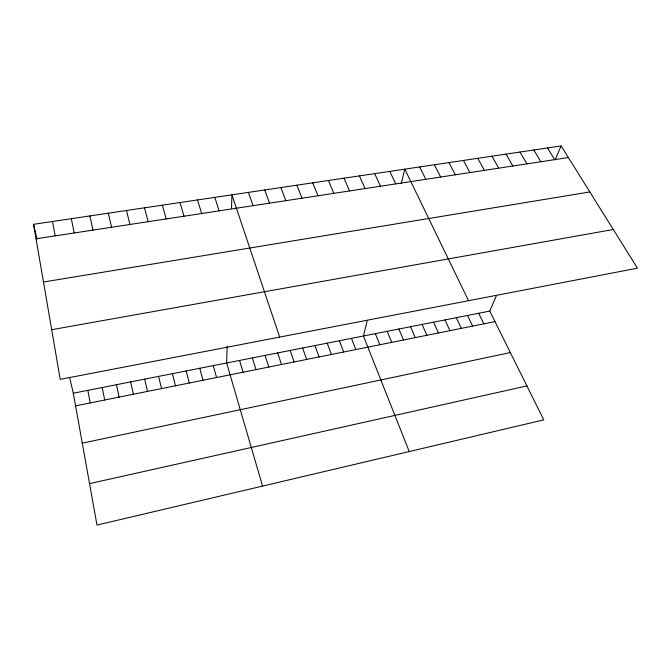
<?xml version="1.0" encoding="UTF-8"?>
<svg xmlns="http://www.w3.org/2000/svg" width="671" height="671" viewBox="0 0 671 671"><rect width="100%" height="100%" fill="white"/><g stroke="black" fill="none" stroke-linecap="round" stroke-linejoin="round"><path stroke-width="1.01" d="M227.167 346.244L226.639 362.977L262.571 486.081M231.503 208.538L231.94 194.833L279.673 337.094M367.121 321.157L363.439 336.003L409.226 451.549M401.224 183.628L404.814 169.151L468.534 300.709M69.851 378.503L73.315 393.214L96.985 525.066L543.762 419.878L489.771 311.084L496.179 296.255M555.093 159.891L561.115 145.934L33.55 224.299L60.231 379.367L637.45 268.165L561.115 145.934M89.545 483.623L526.911 385.926M82.281 443.145L510.354 352.552M75.588 405.854L494.997 321.61M73.315 393.214L489.771 311.084M51.684 329.704L613.294 229.49M43.481 282.03L589.851 191.94M36.041 238.801L568.371 157.542M547.528 147.947L554.682 159.631M533.822 149.985L540.868 161.745M520 152.04L526.936 163.867M506.043 154.112L512.879 166.014M491.969 156.2L498.696 168.178M477.769 158.314L484.387 170.367M463.443 160.444L469.943 172.564M448.983 162.592L455.366 174.796M434.397 164.756L440.662 177.035M419.669 166.945L425.817 179.3M478.691 313.273L483.85 323.858M467.528 315.471L472.619 326.106M389.817 171.373L395.722 183.896M456.288 317.693L461.304 328.379M444.965 319.924L449.914 330.669M374.686 173.621L380.457 186.228M433.567 322.172L438.44 332.975M359.413 175.894L365.058 188.576M422.084 324.437L426.89 335.29M410.526 326.718L415.257 337.63M344.005 178.184L349.507 190.95M398.884 329.008L403.531 339.987M328.446 180.491L333.814 193.349M387.15 331.323L391.73 342.353M375.341 333.655L379.836 344.743M312.736 182.831L317.97 195.764M296.884 185.179L301.975 198.205M351.453 338.36L355.789 349.574M339.383 340.742L343.636 352.015M280.881 187.561L285.821 200.671M327.222 343.141L331.39 354.473M264.718 189.96L269.516 203.162M314.976 345.557L319.06 356.947M248.413 192.384L253.051 205.67M302.629 347.989L306.63 359.446M290.199 350.447L294.116 361.963M277.677 352.912L281.501 364.496M214.804 197.375L219.132 210.853M265.062 355.404L268.794 367.045M252.355 357.911L255.995 369.62M197.492 199.95L201.661 213.521M239.547 360.436L243.095 372.204M180.013 202.541L184.005 216.213M213.244 365.62L216.599 377.53M162.357 205.167L166.173 218.931M199.748 368.278L203.003 380.264M144.517 207.817L148.157 221.682M186.135 370.962L189.289 383.015M172.422 373.672L175.475 385.791M126.492 210.493L129.956 224.466M158.599 376.397L161.543 388.584M33.55 224.299L37.014 239.01M108.291 213.193L111.562 227.268M144.668 379.14L147.503 391.403M130.627 381.908L133.353 394.246M89.897 215.928L92.984 230.103M116.469 384.701L119.086 397.115M71.311 218.687L74.204 232.971M102.202 387.519L104.701 400M87.817 390.354L90.208 402.919M52.531 221.48L55.223 235.873"/></g></svg>
